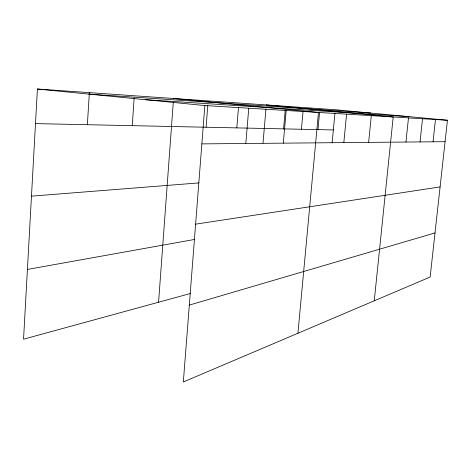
<?xml version="1.0" encoding="UTF-8"?>
<svg xmlns="http://www.w3.org/2000/svg" width="471" height="471" viewBox="0 0 471 471"><rect width="100%" height="100%" fill="white"/><g stroke="black" fill="none" stroke-linecap="round" stroke-linejoin="round"><path stroke-width="0.71" d="M37.409 89.031L204.844 105.557L183.331 381.969L430.147 277.042L447.45 120.252L335.275 109.725L37.409 89.031L23.55 339.197L190.325 293.533M87.365 124.709L89.366 92.64M132.263 125.663L134.158 97.95M158.574 302.229L173.299 102.083M206.092 127.235L207.811 105.28M236.813 127.882L238.497 107.412M245.815 143.484L248.765 108.218M263.018 143.054L265.932 109.213M283.583 128.877L285.261 109.92M283.295 143.149L286.197 110.485M301.428 129.254L303.077 111.132M297.919 333.256L318.473 112.439L173.564 98.492M317.966 129.607L319.585 112.269M332.108 142.948L334.928 113.334M343.83 142.601L346.585 114.141M368.628 142.377L371.301 115.642M374.251 300.804L393.203 116.967L266.298 104.933M405.943 142.042L408.481 117.891M420.044 141.912L422.522 118.745M433.049 141.8L435.469 119.528M189.318 305.096L435.016 232.921M27.412 269.441L194.47 239.468M195.612 224.167L440.097 186.905M31.475 196.154L198.874 182.907M201.865 143.885L445.083 141.689M35.49 123.608L333.35 129.937M204.844 105.557L447.45 120.252M145.61 99.711L408.916 116.637M88.825 94.106L370.807 113.058"/></g></svg>
